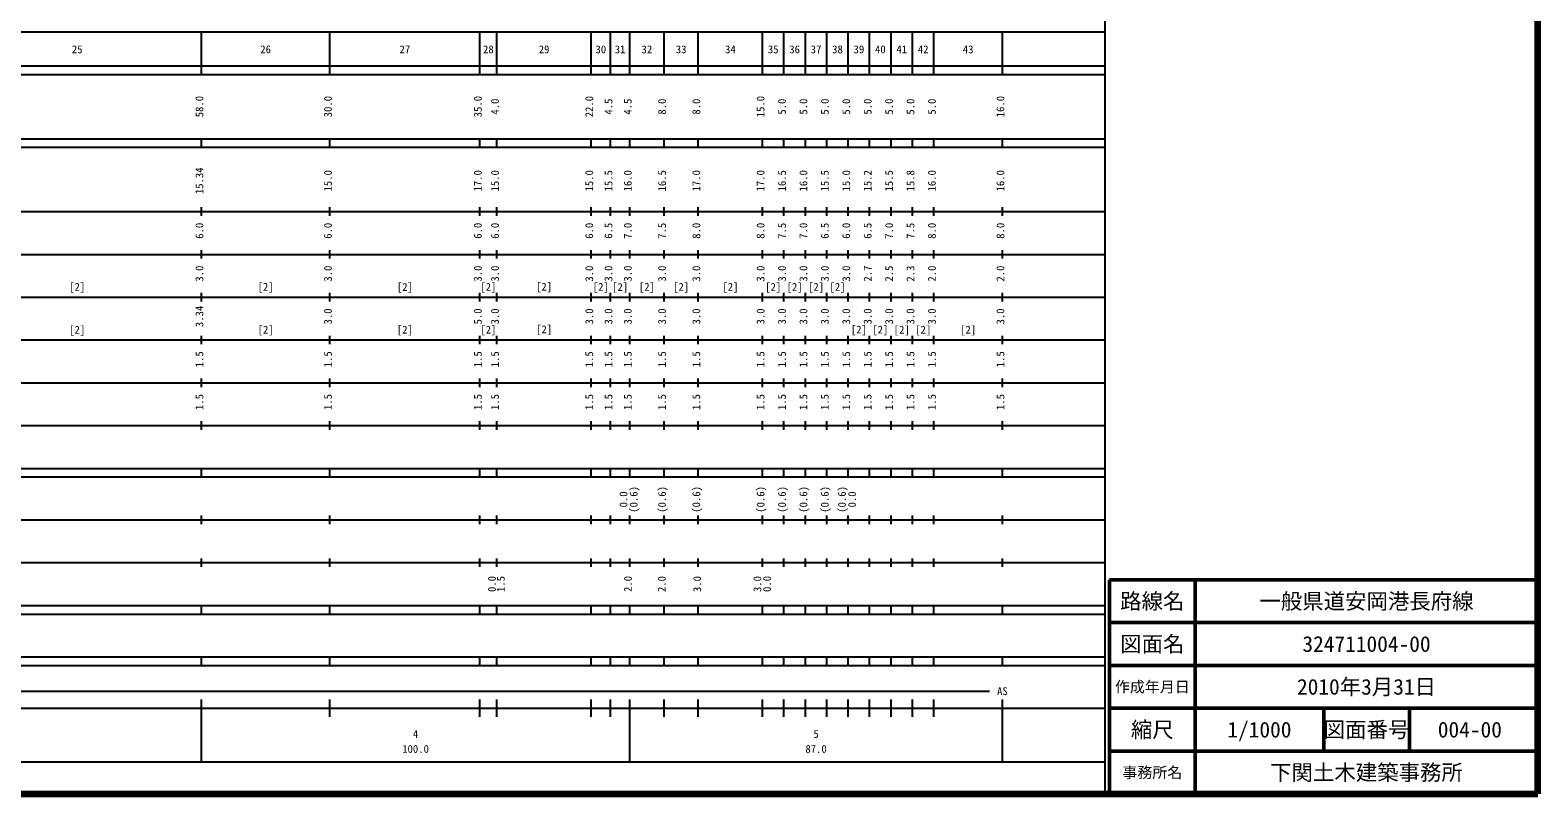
# Model space of a CAD drawing. Units: millimetres on the paper, enlarged 1000 times. Extents: x 40000 to 680000, y 20000 to 380000.
# Drawn here: x 328024 to 680000, y 20000 to 198357 of the extents above; entities that cross this region are included whole.
import ezdxf
from ezdxf.enums import TextEntityAlignment as Align

# ---------------------------------------------------------------- set-up
doc = ezdxf.new("R2010")
doc.units = ezdxf.units.MM
doc.header["$LTSCALE"] = 1000
for name, color, linetype, lineweight in [('M-TTL', 2, 'Continuous', 140), ('M-TTL-BAND', 7, 'Continuous', 25), ('M-TTL-FRAM', 2, 'Continuous', 50), ('M-TTL-LINE', 7, 'Continuous', 50)]:
    doc.layers.add(name, color=color, linetype=linetype, lineweight=lineweight)
doc.layers.add('M-TTL-TXT', color=7, linetype='Continuous')
doc.styles.add('ＭＳ ゴシック', font='')
doc.styles.get('ＭＳ ゴシック').set_extended_font_data('MS Gothic')

msp = doc.modelspace()

# ---------------------------------------------------------------- linework, layer by layer
at = {"layer": 'M-TTL'}
for p, q in [((680000, 20000), (680000, 380000)), ((40000, 20000), (680000, 20000))]:
    msp.add_line(p, q, dxfattribs=at)
at = {"layer": 'M-TTL-BAND'}
for p, q in [((579000, 20000), (579000, 370000)), ((68000, 198000), (579000, 198000)), ((368000, 188000), (368000, 198000)), ((398000, 188000), (398000, 198000)), ((433000, 188000), (433000, 198000)), ((437000, 188000), (437000, 198000)), ((459000, 188000), (459000, 198000)), ((463500, 188000), (463500, 198000)), ((468000, 188000), (468000, 198000)), ((476000, 188000), (476000, 198000)), ((484000, 188000), (484000, 198000)), ((499000, 188000), (499000, 198000)), ((504000, 188000), (504000, 198000)), ((509000, 188000), (509000, 198000)), ((514000, 188000), (514000, 198000)), ((519000, 188000), (519000, 198000)), ((524000, 188000), (524000, 198000)), ((529000, 188000), (529000, 198000)), ((534000, 188000), (534000, 198000)), ((539000, 188000), (539000, 198000)), ((555000, 188000), (555000, 198000)), ((40000, 190000), (579000, 190000)), ((40000, 188000), (579000, 188000)), ((40000, 173000), (579000, 173000)), ((368000, 171000), (368000, 173000)), ((398000, 171000), (398000, 173000)), ((433000, 171000), (433000, 173000)), ((437000, 171000), (437000, 173000)), ((459000, 171000), (459000, 173000)), ((463500, 171000), (463500, 173000)), ((468000, 171000), (468000, 173000)), ((476000, 171000), (476000, 173000)), ((484000, 171000), (484000, 173000)), ((499000, 171000), (499000, 173000)), ((504000, 171000), (504000, 173000)), ((509000, 171000), (509000, 173000)), ((514000, 171000), (514000, 173000)), ((519000, 171000), (519000, 173000)), ((524000, 171000), (524000, 173000)), ((529000, 171000), (529000, 173000)), ((534000, 171000), (534000, 173000)), ((539000, 171000), (539000, 173000)), ((555000, 171000), (555000, 173000)), ((40000, 171000), (579000, 171000)), ((40000, 156000), (579000, 156000)), ((368000, 155000), (368000, 157000)), ((398000, 155000), (398000, 157000)), ((433000, 155000), (433000, 157000)), ((437000, 155000), (437000, 157000)), ((459000, 155000), (459000, 157000)), ((463500, 155000), (463500, 157000)), ((468000, 155000), (468000, 157000)), ((476000, 155000), (476000, 157000)), ((484000, 155000), (484000, 157000)), ((499000, 155000), (499000, 157000)), ((504000, 155000), (504000, 157000)), ((509000, 155000), (509000, 157000)), ((514000, 155000), (514000, 157000)), ((519000, 155000), (519000, 157000)), ((524000, 155000), (524000, 157000)), ((529000, 155000), (529000, 157000)), ((534000, 155000), (534000, 157000)), ((539000, 155000), (539000, 157000)), ((555000, 155000), (555000, 157000)), ((46000, 146000), (579000, 146000)), ((368000, 145000), (368000, 147000)), ((398000, 145000), (398000, 147000)), ((433000, 145000), (433000, 147000)), ((437000, 145000), (437000, 147000)), ((459000, 145000), (459000, 147000)), ((463500, 145000), (463500, 147000)), ((468000, 145000), (468000, 147000)), ((476000, 145000), (476000, 147000)), ((484000, 145000), (484000, 147000)), ((499000, 145000), (499000, 147000)), ((504000, 145000), (504000, 147000)), ((509000, 145000), (509000, 147000)), ((514000, 145000), (514000, 147000)), ((519000, 145000), (519000, 147000)), ((524000, 145000), (524000, 147000)), ((529000, 145000), (529000, 147000)), ((534000, 145000), (534000, 147000)), ((539000, 145000), (539000, 147000)), ((555000, 145000), (555000, 147000)), ((52000, 136000), (579000, 136000)), ((368000, 135000), (368000, 137000)), ((398000, 135000), (398000, 137000)), ((433000, 135000), (433000, 137000)), ((437000, 135000), (437000, 137000)), ((459000, 135000), (459000, 137000)), ((463500, 135000), (463500, 137000)), ((468000, 135000), (468000, 137000)), ((476000, 135000), (476000, 137000)), ((484000, 135000), (484000, 137000)), ((499000, 135000), (499000, 137000)), ((504000, 135000), (504000, 137000)), ((509000, 135000), (509000, 137000)), ((514000, 135000), (514000, 137000)), ((519000, 135000), (519000, 137000)), ((524000, 135000), (524000, 137000)), ((529000, 135000), (529000, 137000)), ((534000, 135000), (534000, 137000)), ((539000, 135000), (539000, 137000)), ((555000, 135000), (555000, 137000)), ((368000, 125000), (368000, 127000)), ((398000, 125000), (398000, 127000)), ((433000, 125000), (433000, 127000)), ((437000, 125000), (437000, 127000)), ((459000, 125000), (459000, 127000)), ((463500, 125000), (463500, 127000)), ((468000, 125000), (468000, 127000)), ((476000, 125000), (476000, 127000)), ((484000, 125000), (484000, 127000)), ((499000, 125000), (499000, 127000)), ((504000, 125000), (504000, 127000)), ((509000, 125000), (509000, 127000)), ((514000, 125000), (514000, 127000)), ((519000, 125000), (519000, 127000)), ((524000, 125000), (524000, 127000)), ((529000, 125000), (529000, 127000)), ((534000, 125000), (534000, 127000)), ((539000, 125000), (539000, 127000)), ((555000, 125000), (555000, 127000)), ((46000, 126000), (579000, 126000)), ((368000, 115000), (368000, 117000)), ((398000, 115000), (398000, 117000)), ((433000, 115000), (433000, 117000)), ((437000, 115000), (437000, 117000)), ((459000, 115000), (459000, 117000)), ((463500, 115000), (463500, 117000)), ((468000, 115000), (468000, 117000)), ((476000, 115000), (476000, 117000)), ((484000, 115000), (484000, 117000)), ((499000, 115000), (499000, 117000)), ((504000, 115000), (504000, 117000)), ((509000, 115000), (509000, 117000)), ((514000, 115000), (514000, 117000)), ((519000, 115000), (519000, 117000)), ((524000, 115000), (524000, 117000)), ((529000, 115000), (529000, 117000)), ((534000, 115000), (534000, 117000)), ((539000, 115000), (539000, 117000)), ((555000, 115000), (555000, 117000)), ((52000, 116000), (579000, 116000)), ((46000, 106000), (579000, 106000)), ((368000, 105000), (368000, 107000)), ((398000, 105000), (398000, 107000)), ((433000, 105000), (433000, 107000)), ((437000, 105000), (437000, 107000)), ((459000, 105000), (459000, 107000)), ((463500, 105000), (463500, 107000)), ((468000, 105000), (468000, 107000)), ((476000, 105000), (476000, 107000)), ((484000, 105000), (484000, 107000)), ((499000, 105000), (499000, 107000)), ((504000, 105000), (504000, 107000)), ((509000, 105000), (509000, 107000)), ((514000, 105000), (514000, 107000)), ((519000, 105000), (519000, 107000)), ((524000, 105000), (524000, 107000)), ((529000, 105000), (529000, 107000)), ((534000, 105000), (534000, 107000)), ((539000, 105000), (539000, 107000)), ((555000, 105000), (555000, 107000)), ((40000, 96000), (579000, 96000)), ((368000, 94000), (368000, 96000)), ((398000, 94000), (398000, 96000)), ((433000, 94000), (433000, 96000)), ((437000, 94000), (437000, 96000)), ((459000, 94000), (459000, 96000)), ((463500, 94000), (463500, 96000)), ((468000, 94000), (468000, 96000)), ((476000, 94000), (476000, 96000)), ((484000, 94000), (484000, 96000)), ((499000, 94000), (499000, 96000)), ((504000, 94000), (504000, 96000)), ((509000, 94000), (509000, 96000)), ((514000, 94000), (514000, 96000)), ((519000, 94000), (519000, 96000)), ((524000, 94000), (524000, 96000)), ((529000, 94000), (529000, 96000)), ((534000, 94000), (534000, 96000)), ((539000, 94000), (539000, 96000)), ((555000, 94000), (555000, 96000)), ((40000, 94000), (579000, 94000)), ((368000, 83000), (368000, 85000)), ((398000, 83000), (398000, 85000)), ((433000, 83000), (433000, 85000)), ((437000, 83000), (437000, 85000)), ((459000, 83000), (459000, 85000)), ((463500, 83000), (463500, 85000)), ((468000, 83000), (468000, 85000)), ((476000, 83000), (476000, 85000)), ((484000, 83000), (484000, 85000)), ((499000, 83000), (499000, 85000)), ((504000, 83000), (504000, 85000)), ((509000, 83000), (509000, 85000)), ((514000, 83000), (514000, 85000)), ((519000, 83000), (519000, 85000)), ((524000, 83000), (524000, 85000)), ((529000, 83000), (529000, 85000)), ((534000, 83000), (534000, 85000)), ((539000, 83000), (539000, 85000)), ((555000, 83000), (555000, 85000)), ((49000, 84000), (579000, 84000)), ((40000, 74000), (579000, 74000)), ((368000, 73000), (368000, 75000)), ((398000, 73000), (398000, 75000)), ((433000, 73000), (433000, 75000)), ((437000, 73000), (437000, 75000)), ((459000, 73000), (459000, 75000)), ((463500, 73000), (463500, 75000)), ((468000, 73000), (468000, 75000)), ((476000, 73000), (476000, 75000)), ((484000, 73000), (484000, 75000)), ((499000, 73000), (499000, 75000)), ((504000, 73000), (504000, 75000)), ((509000, 73000), (509000, 75000)), ((514000, 73000), (514000, 75000)), ((519000, 73000), (519000, 75000)), ((524000, 73000), (524000, 75000)), ((529000, 73000), (529000, 75000)), ((534000, 73000), (534000, 75000)), ((539000, 73000), (539000, 75000)), ((555000, 73000), (555000, 75000)), ((40000, 64000), (579000, 64000)), ((368000, 62000), (368000, 64000)), ((398000, 62000), (398000, 64000)), ((433000, 62000), (433000, 64000)), ((437000, 62000), (437000, 64000)), ((459000, 62000), (459000, 64000)), ((463500, 62000), (463500, 64000)), ((468000, 62000), (468000, 64000)), ((476000, 62000), (476000, 64000)), ((484000, 62000), (484000, 64000)), ((499000, 62000), (499000, 64000)), ((504000, 62000), (504000, 64000)), ((509000, 62000), (509000, 64000)), ((514000, 62000), (514000, 64000)), ((519000, 62000), (519000, 64000)), ((524000, 62000), (524000, 64000)), ((529000, 62000), (529000, 64000)), ((534000, 62000), (534000, 64000)), ((539000, 62000), (539000, 64000)), ((555000, 62000), (555000, 64000)), ((40000, 62000), (579000, 62000)), ((40000, 52000), (579000, 52000)), ((40000, 50000), (579000, 50000)), ((368000, 50000), (368000, 52000)), ((398000, 50000), (398000, 52000)), ((433000, 50000), (433000, 52000)), ((437000, 50000), (437000, 52000)), ((459000, 50000), (459000, 52000)), ((463500, 50000), (463500, 52000)), ((468000, 50000), (468000, 52000)), ((476000, 50000), (476000, 52000)), ((484000, 50000), (484000, 52000)), ((499000, 50000), (499000, 52000)), ((504000, 50000), (504000, 52000)), ((509000, 50000), (509000, 52000)), ((514000, 50000), (514000, 52000)), ((519000, 50000), (519000, 52000)), ((524000, 50000), (524000, 52000)), ((529000, 50000), (529000, 52000)), ((534000, 50000), (534000, 52000)), ((539000, 50000), (539000, 52000)), ((555000, 50000), (555000, 52000)), ((71000, 44000), (552000, 44000)), ((40000, 40000), (579000, 40000)), ((368000, 27500), (368000, 42000)), ((398000, 38000), (398000, 42000)), ((433000, 38000), (433000, 42000)), ((437000, 38000), (437000, 42000)), ((459000, 38000), (459000, 42000)), ((463500, 38000), (463500, 42000)), ((468000, 27500), (468000, 42000)), ((476000, 38000), (476000, 42000)), ((484000, 38000), (484000, 42000)), ((499000, 38000), (499000, 42000)), ((504000, 38000), (504000, 42000)), ((509000, 38000), (509000, 42000)), ((514000, 38000), (514000, 42000)), ((519000, 38000), (519000, 42000)), ((524000, 38000), (524000, 42000)), ((529000, 38000), (529000, 42000)), ((534000, 38000), (534000, 42000)), ((539000, 38000), (539000, 42000)), ((555000, 27500), (555000, 42000)), ((68000, 27500), (579000, 27500))]:
    msp.add_line(p, q, dxfattribs=at)
at = {"layer": 'M-TTL-FRAM'}
for p, q in [((680000, 70000), (580000, 70000)), ((580000, 70000), (580000, 20000))]:
    msp.add_line(p, q, dxfattribs=at)
at = {"layer": 'M-TTL-LINE'}
for p, q in [((600000, 70000), (600000, 20000)), ((680000, 60000), (580000, 60000)), ((680000, 50000), (580000, 50000)), ((680000, 40000), (580000, 40000)), ((630000, 40000), (630000, 30000)), ((650000, 40000), (650000, 30000)), ((680000, 30000), (580000, 30000))]:
    msp.add_line(p, q, dxfattribs=at)

# ---------------------------------------------------------------- texts
at = {"layer": 'M-TTL-BAND', "style": 'ＭＳ ゴシック'}
for s, p in [('25', (339000, 192405)), ('26', (383000, 192405)), ('27', (415500, 192405)), ('28', (435000, 192405)), ('29', (448000, 192405)), ('30', (461250, 192405)), ('31', (465750, 192405)), ('32', (472000, 192405)), ('33', (480000, 192405)), ('34', (491500, 192405)), ('35', (501500, 192405)), ('36', (506500, 192405)), ('37', (511500, 192405)), ('38', (516500, 192405)), ('39', (521500, 192405)), ('40', (526500, 192405)), ('41', (531500, 192405)), ('42', (536500, 192405)), ('43', (547000, 192405)), ('[2]', (339000, 136938)), ('[2]', (383000, 136944)), ('[2]', (415500, 136913)), ('[2]', (435000, 136928)), ('[2]', (448000, 136992)), ('[2]', (461250, 136946)), ('[2]', (465750, 136904)), ('[2]', (472000, 136946)), ('[2]', (480000, 136946)), ('[2]', (491500, 136946)), ('[2]', (501500, 136933)), ('[2]', (506500, 136933)), ('[2]', (511500, 136933)), ('[2]', (516500, 136933)), ('[2]', (339000, 126913)), ('[2]', (383000, 126936)), ('[2]', (415500, 126933)), ('[2]', (435000, 126949)), ('[2]', (448000, 127017)), ('[2]', (521500, 126969)), ('[2]', (526500, 126969)), ('[2]', (531500, 126928)), ('[2]', (536500, 126928)), ('[2]', (547000, 126928)), ('AS', (555000, 42500)), ('4', (418000, 32523)), ('5', (511500, 32523)), ('100.0', (418000, 29033)), ('87.0', (511500, 29033))]:
    msp.add_text(s, height=1833, dxfattribs=at).set_placement(p, align=Align.BOTTOM_CENTER)
for s, p in [('58.0', (369000, 180500)), ('30.0', (399000, 180500)), ('35.0', (434000, 180500)), ('4.0', (438000, 180500)), ('22.0', (460000, 180500)), ('4.5', (464500, 180500)), ('4.5', (469000, 180500)), ('8.0', (477000, 180500)), ('8.0', (485000, 180500)), ('15.0', (500000, 180500)), ('5.0', (505000, 180500)), ('5.0', (510000, 180500)), ('5.0', (515000, 180500)), ('5.0', (520000, 180500)), ('5.0', (525000, 180500)), ('5.0', (530000, 180500)), ('5.0', (535000, 180500)), ('5.0', (540000, 180500)), ('16.0', (556000, 180500)), ('15.34', (369000, 163174)), ('15.0', (399000, 163174)), ('17.0', (434000, 163174)), ('15.0', (438000, 163174)), ('15.0', (460000, 163174)), ('15.5', (464500, 163174)), ('16.0', (469000, 163174)), ('16.5', (477000, 163174)), ('17.0', (485000, 163174)), ('17.0', (500000, 163174)), ('16.5', (505000, 163174)), ('16.0', (510000, 163174)), ('15.5', (515000, 163174)), ('15.0', (520000, 163174)), ('15.2', (525000, 163174)), ('15.5', (530000, 163174)), ('15.8', (535000, 163174)), ('16.0', (540000, 163174)), ('16.0', (556000, 163174)), ('6.0', (369000, 151500)), ('6.0', (399000, 151500)), ('6.0', (434000, 151500)), ('6.0', (438000, 151500)), ('6.0', (460000, 151500)), ('6.5', (464500, 151500)), ('7.0', (469000, 151500)), ('7.5', (477000, 151500)), ('8.0', (485000, 151500)), ('8.0', (500000, 151500)), ('7.5', (505000, 151500)), ('7.0', (510000, 151500)), ('6.5', (515000, 151500)), ('6.0', (520000, 151500)), ('6.5', (525000, 151500)), ('7.0', (530000, 151500)), ('7.5', (535000, 151500)), ('8.0', (540000, 151500)), ('8.0', (556000, 151500)), ('3.0', (369000, 141500)), ('3.0', (399000, 141500)), ('3.0', (434000, 141500)), ('3.0', (438000, 141500)), ('3.0', (460000, 141500)), ('3.0', (464500, 141500)), ('3.0', (469000, 141500)), ('3.0', (477000, 141500)), ('3.0', (485000, 141500)), ('3.0', (500000, 141500)), ('3.0', (505000, 141500)), ('3.0', (510000, 141500)), ('3.0', (515000, 141500)), ('3.0', (520000, 141500)), ('2.7', (525000, 141500)), ('2.5', (530000, 141500)), ('2.3', (535000, 141500)), ('2.0', (540000, 141500)), ('2.0', (556000, 141500)), ('3.34', (369000, 131500)), ('3.0', (399000, 131500)), ('5.0', (434000, 131500)), ('3.0', (438000, 131500)), ('3.0', (460000, 131500)), ('3.0', (464500, 131500)), ('3.0', (469000, 131500)), ('3.0', (477000, 131500)), ('3.0', (485000, 131500)), ('3.0', (500000, 131500)), ('3.0', (505000, 131500)), ('3.0', (510000, 131500)), ('3.0', (515000, 131500)), ('3.0', (520000, 131500)), ('3.0', (525000, 131500)), ('3.0', (530000, 131500)), ('3.0', (535000, 131500)), ('3.0', (540000, 131500)), ('3.0', (556000, 131500)), ('1.5', (369000, 121500)), ('1.5', (399000, 121500)), ('1.5', (434000, 121500)), ('1.5', (438000, 121500)), ('1.5', (460000, 121500)), ('1.5', (464500, 121500)), ('1.5', (469000, 121500)), ('1.5', (477000, 121500)), ('1.5', (485000, 121500)), ('1.5', (500000, 121500)), ('1.5', (505000, 121500)), ('1.5', (510000, 121500)), ('1.5', (515000, 121500)), ('1.5', (520000, 121500)), ('1.5', (525000, 121500)), ('1.5', (530000, 121500)), ('1.5', (535000, 121500)), ('1.5', (540000, 121500)), ('1.5', (556000, 121500)), ('1.5', (369000, 111500)), ('1.5', (399000, 111500)), ('1.5', (434000, 111500)), ('1.5', (438000, 111500)), ('1.5', (460000, 111500)), ('1.5', (464500, 111500)), ('1.5', (469000, 111500)), ('1.5', (477000, 111500)), ('1.5', (485000, 111500)), ('1.5', (500000, 111500)), ('1.5', (505000, 111500)), ('1.5', (510000, 111500)), ('1.5', (515000, 111500)), ('1.5', (520000, 111500)), ('1.5', (525000, 111500)), ('1.5', (530000, 111500)), ('1.5', (535000, 111500)), ('1.5', (540000, 111500)), ('1.5', (556000, 111500)), ('(0.6)', (470370, 88764)), ('(0.6)', (477000, 88764)), ('(0.6)', (485000, 88764)), ('(0.6)', (500000, 88764)), ('(0.6)', (505000, 88764)), ('(0.6)', (510000, 88764)), ('(0.6)', (515000, 88764)), ('(0.6)', (519000, 88764)), ('0.0', (468000, 88764)), ('0.0', (521370, 88764)), ('0.0', (437285, 69010)), ('1.5', (439353, 69010)), ('2.0', (469034, 69022)), ('2.0', (476930, 68995)), ('3.0', (485213, 68995)), ('3.0', (499253, 68995)), ('0.0', (501515, 69022))]:
    msp.add_text(s, height=1833, rotation=90, dxfattribs=at).set_placement(p, align=Align.BOTTOM_CENTER)
at = {"layer": 'M-TTL-TXT', "style": 'ＭＳ ゴシック'}
for s, height, p in [('路線名', 3666, (590000, 65000)), ('路線名', 3666, (590000, 65000)), ('一般県道安岡港長府線', 3666, (640000, 65000)), ('図面名', 3666, (590000, 55000)), ('図面名', 3666, (590000, 55000)), ('324711004-00', 3666, (640000, 55000)), ('作成年月日', 2566, (590000, 45000)), ('作成年月日', 2566, (590000, 45000)), ('2010年3月31日', 3666, (640000, 45000)), ('縮尺', 3666, (590000, 35000)), ('縮尺', 3666, (590000, 35000)), ('1/1000', 3666, (615000, 35000)), ('図面番号', 3666, (640000, 35000)), ('図面番号', 3666, (640000, 35000)), ('004-00', 3666, (664125, 35000)), ('事務所名', 2566, (590000, 25000)), ('事務所名', 2566, (590000, 25000)), ('下関土木建築事務所', 3666, (640000, 25000))]:
    msp.add_text(s, height=height, dxfattribs=at).set_placement(p, align=Align.MIDDLE_CENTER)

doc.saveas('drawing.dxf')
